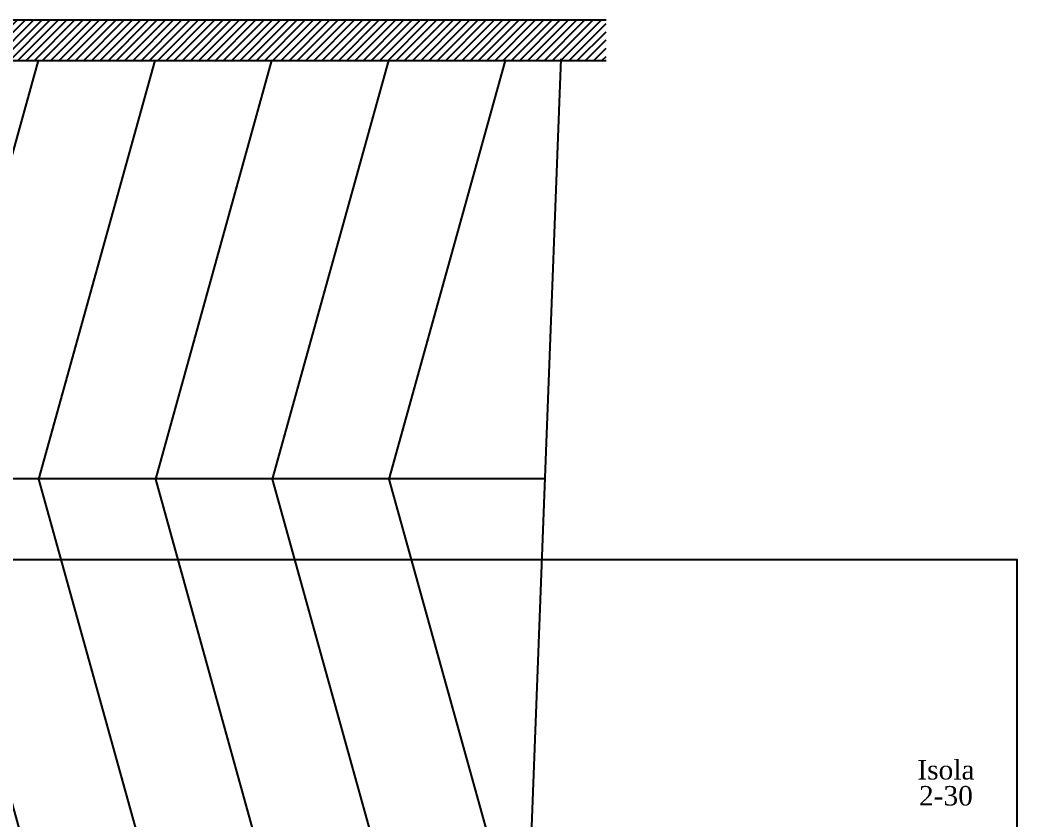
# Model space of a CAD drawing. Header units: centimetres. Extents: x 2811 to 13089, y 820 to 6224.
# Drawn here: x 10417 to 11031, y 4957 to 5450 of the extents above; entities that cross this region are included whole.
import ezdxf

# ---------------------------------------------------------------- set-up
doc = ezdxf.new("R2010")
doc.units = ezdxf.units.CM
for name, color, linetype in [('B GÈnÈral_Hatch', 252, 'Continuous'), ('B Général', 252, 'Continuous'), ('prlm-VMC', 93, 'Continuous')]:
    doc.layers.add(name, color=color, linetype=linetype)
doc.layers.add('prlm-ZEROPLOT', color=254, linetype='Continuous', plot=False)
doc.styles.add('prlm-vmc', font='pala.ttf', dxfattribs={"height": 14})

# ---------------------------------------------------------------- blocks, each defined once
blk = doc.blocks.new('Groupe-18-1')
at = {"layer": 'B Général', "linetype": 'Continuous'}
blk.add_line((10730.48, 4909.39), (10750.26, 5426.3), dxfattribs=at)
at = {"layer": 'B Général', "linetype": 'Continuous', "flags": 128}
for points in [[(10427.8, 5425.39), (10356.15, 5167.16), (10427.8, 4908.93)], [(10499.8, 5425.39), (10428.15, 5167.16), (10499.8, 4908.93)], [(10571.8, 5425.39), (10500.14, 5167.16), (10571.8, 4908.93)], [(10643.8, 5425.39), (10572.14, 5167.16), (10643.8, 4908.93)], [(10715.79, 5425.39), (10644.14, 5167.16), (10715.79, 4908.93)]]:
    blk.add_lwpolyline(points, dxfattribs=at)

msp = doc.modelspace()

# ---------------------------------------------------------------- hatches: boundary and pattern name
at = {"layer": 'B GÈnÈral_Hatch', "linetype": 'Continuous'}
h = msp.add_hatch(dxfattribs=at)
h.set_pattern_fill('50_BETON', color=256, style=0, pattern_type=2)
h.set_pattern_definition([(45, (0, 0), (2.4253472, -2.6458333), [])])
h.paths.add_polyline_path([(6726.485, 5450.389), (6726.485, 5425.389), (10778, 5425.389), (10778, 5450.389)])

# ---------------------------------------------------------------- linework, layer by layer
at = {"layer": 'B Général', "linetype": 'Continuous', "lineweight": 18}
for p, q in [((6726.485, 5450.389), (10778, 5450.389)), ((6726.485, 5425.389), (10778, 5425.389))]:
    msp.add_line(p, q, dxfattribs=at)
at = {"layer": 'B Général', "linetype": 'Continuous'}
for p, q in [((6726.485, 5450.389), (10778, 5450.389)), ((6726.485, 5425.389), (10778, 5425.389)), ((10740.355, 5167.389), (9060.557, 5167.389))]:
    msp.add_line(p, q, dxfattribs=at)

# ---------------------------------------------------------------- block references
at = {"layer": 'B Général'}
msp.add_blockref('Groupe-18-1', (0, 0), dxfattribs=at)

# ---------------------------------------------------------------- texts
at = {"layer": 'prlm-VMC', "insert": (10987.545, 4979.748), "char_height": 12, "width": 20.51, "attachment_point": 5, "line_spacing_factor": 0.8, "style": 'prlm-vmc', "bg_fill": 3, "box_fill_scale": 1.1, "bg_fill_color": 256, "bg_fill_transparency": 0}
msp.add_mtext('Isola\\P2-30', dxfattribs=at)

# ---------------------------------------------------------------- next in the draw order: linework, layer by layer
at = {"layer": 'prlm-ZEROPLOT'}
msp.add_lwpolyline([(8418.485, 4917.388), (11031.388, 4917.388), (11031.388, 5117.389), (8418.485, 5117.389)], close=True, dxfattribs=at)

doc.saveas('drawing.dxf')
